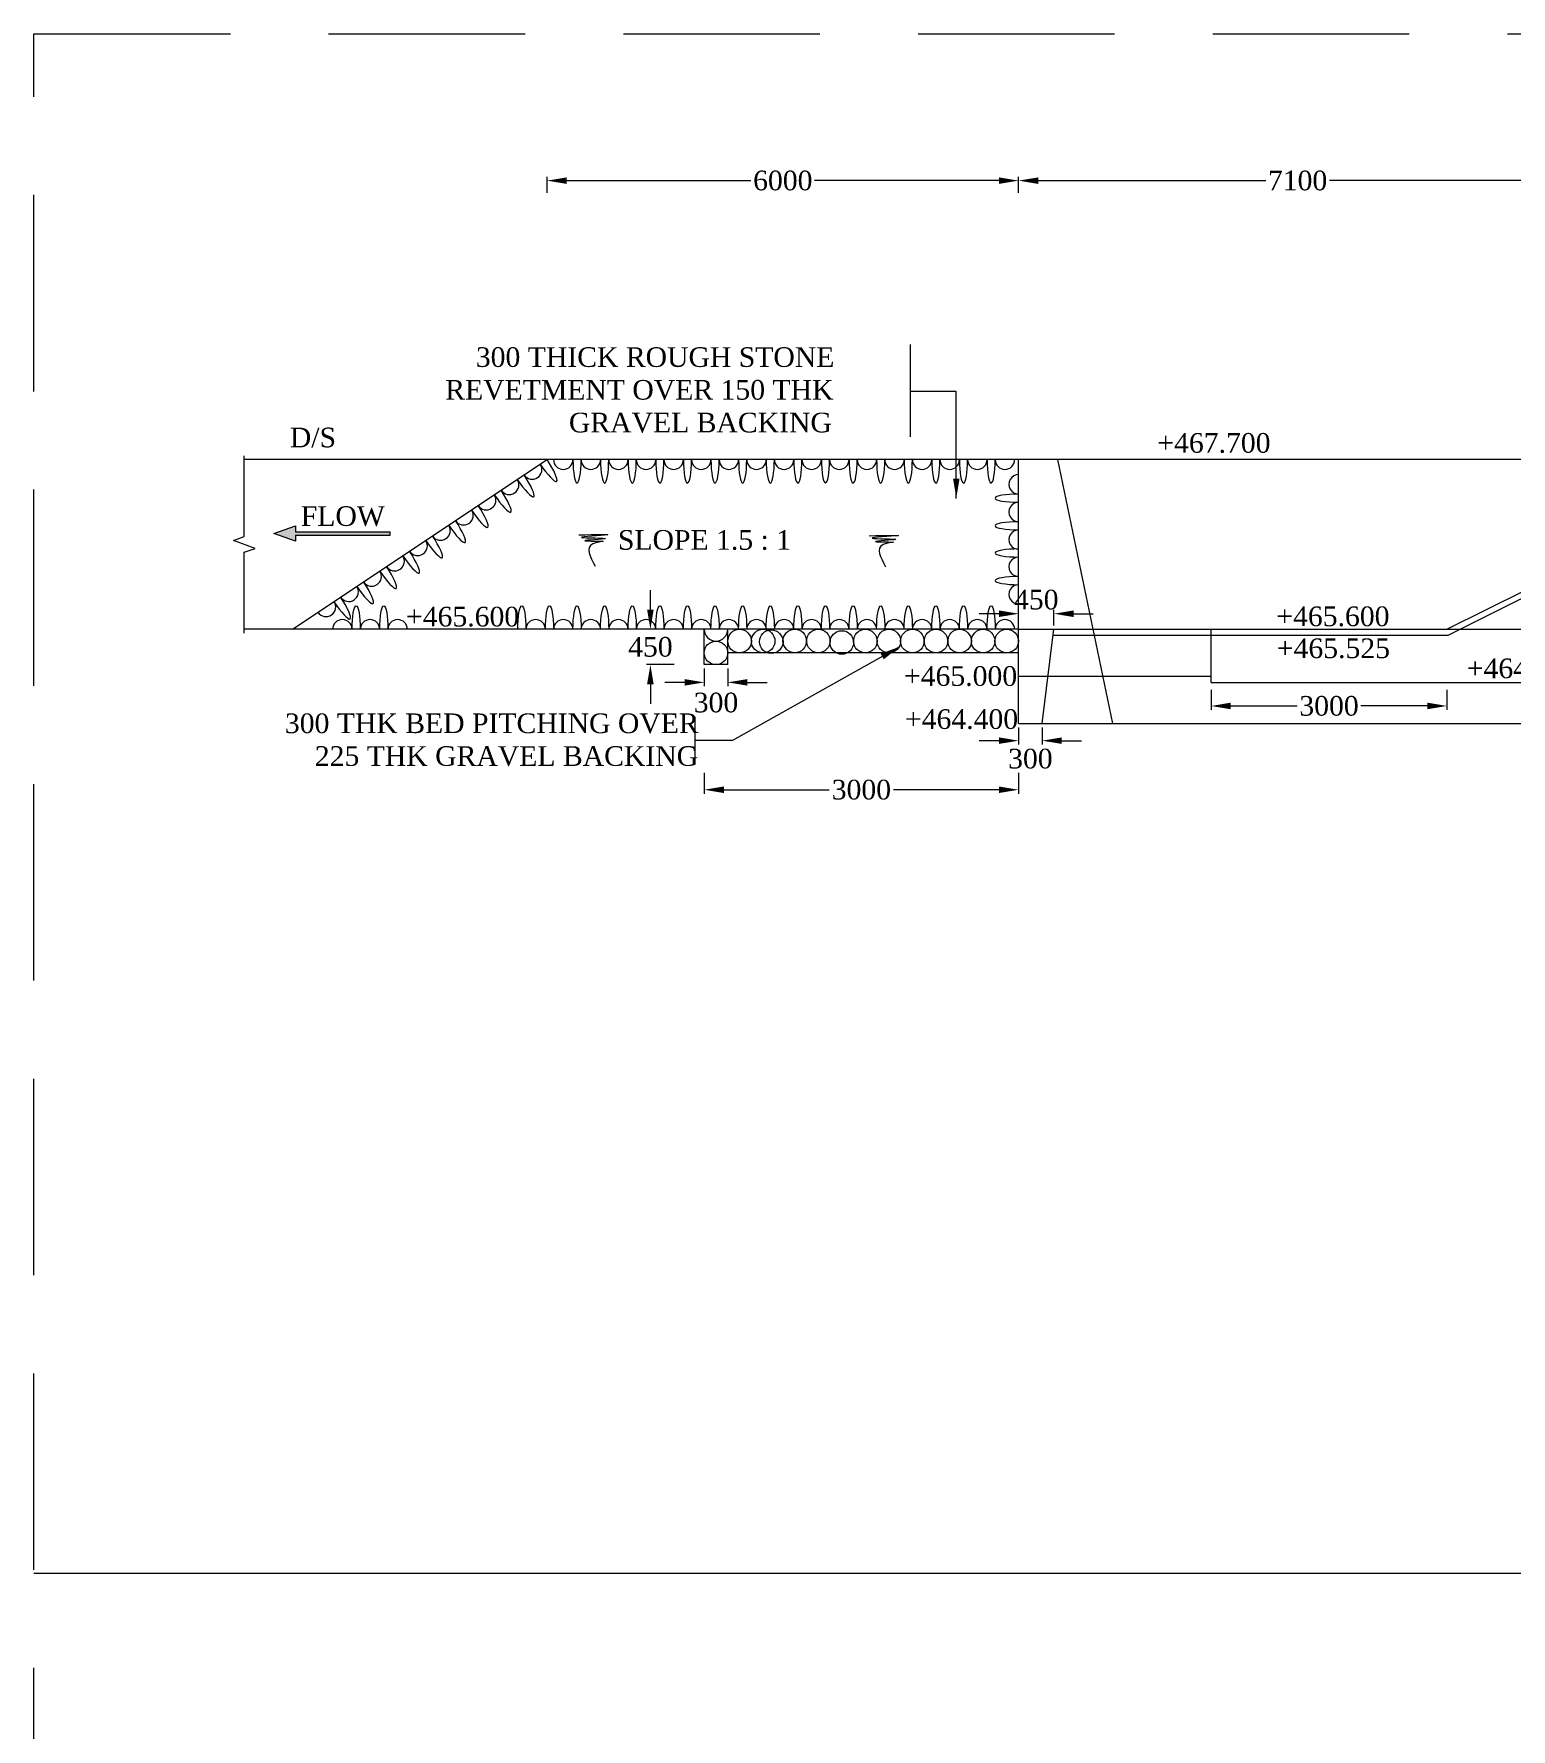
# Model space of a CAD drawing. Header units: metres. Extents: x -2039 to 105989, y -7158 to 44744.
# Drawn here: x -1607 to 17188, y 17064 to 38642 of the extents above; entities that cross this region are included whole.
import ezdxf

# ---------------------------------------------------------------- set-up
doc = ezdxf.new("R2010")
doc.units = ezdxf.units.M
doc.header["$LTSCALE"] = 10000
doc.header["$MEASUREMENT"] = 0
doc.header["$PDMODE"] = 34
doc.linetypes.add('ACAD_ISO03W100', pattern=[30, 12, -18])
doc.linetypes.add('DASHED2', pattern=[0.375, 0.25, -0.125])
doc.layers.get('0').update_dxf_attribs({"lineweight": 15})
for name, color, linetype, lineweight in [('CON HATCH', 8, 'Continuous', 13), ('DIM', 255, 'Continuous', 18), ('ref', 7, 'DASHED2', 15), ('SLOPE', 8, 'Continuous', 5)]:
    doc.layers.add(name, color=color, linetype=linetype, lineweight=lineweight)
doc.styles.add('dim', font='times.ttf')
doc.styles.add('Rs', font='romans.shx')
doc.styles.get("Standard").update_dxf_attribs({"font": 'times.ttf', "height": 250})
doc.styles.add('TIMES', font='times.ttf', dxfattribs={"height": 250})
doc.dimstyles.new('RS-1', dxfattribs={"dimtxt": 2, "dimasz": 2, "dimexe": 1, "dimexo": 1, "dimgap": 1, "dimtad": 1, "dimdec": 0, "dimzin": 0, "dimdsep": 46, "dimtxsty": 'Rs', "dimcen": 0.5, "dimclrd": 256, "dimclre": 256, "dimclrt": 7, "dimadec": 0, "dimazin": 0, "dimtfac": 1, "dimtdec": 0, "dimtofl": 0, "dimtmove": 2, "dimatfit": 3, "dimfxl": 1, "dimtolj": 1, "dimtzin": 0, "dimlwd": 9, "dimlwe": 9, "dimarcsym": 0})
doc.dimstyles.new('SCALE', dxfattribs={"dimtxt": 250, "dimasz": 250, "dimexe": 50, "dimexo": 50, "dimgap": 50, "dimtad": 0, "dimtih": 1, "dimtoh": 1, "dimdec": 0, "dimzin": 0, "dimdsep": 46, "dimtxsty": 'dim', "dimcen": 0.09, "dimaunit": 1, "dimadec": 5, "dimazin": 0, "dimtfac": 1, "dimtdec": 0, "dimtofl": 0, "dimtmove": 0, "dimatfit": 3, "dimfxl": 1, "dimtolj": 1, "dimtzin": 0, "dimlwd": 13, "dimlwe": 9, "dimarcsym": 0})

# ---------------------------------------------------------------- blocks, each defined once
blk = doc.blocks.new('*D84')
at = {"color": 0, "lineweight": 9, "transparency": 16777216}
for p, q in [((13372, 30292), (13372, 30037)), ((16372, 30292), (16372, 30037))]:
    blk.add_line(p, q, dxfattribs=at)
at = {"color": 0, "lineweight": 13, "transparency": 16777216}
for p, q in [((13622, 30087), (14467, 30087)), ((16122, 30087), (15277, 30087))]:
    blk.add_line(p, q, dxfattribs=at)
at = {"color": 0, "transparency": 16777216}
for points in [[(13622, 30129), (13622, 30045), (13372, 30087)], [(16122, 30129), (16122, 30045), (16372, 30087)]]:
    blk.add_solid(points, dxfattribs=at)
at = {"layer": 'Defpoints', "color": 0, "transparency": 16777216}
for p in [(13372, 30342), (16372, 30342), (16372, 30087)]:
    blk.add_point(p, dxfattribs=at)
at = {"color": 0, "transparency": 16777216, "insert": (14872, 30087), "char_height": 250, "attachment_point": 5, "style": 'dim'}
blk.add_mtext('\\A1;3000', dxfattribs=at)
blk = doc.blocks.new('*D85')
at = {"color": 0, "lineweight": 9, "transparency": 16777216}
for p, q in [((10922, 36618), (10922, 36824)), ((18022, 36618), (18022, 36824))]:
    blk.add_line(p, q, dxfattribs=at)
at = {"color": 0, "lineweight": 13, "transparency": 16777216}
for p, q in [((11172, 36774), (14066, 36774)), ((17772, 36774), (14878, 36774))]:
    blk.add_line(p, q, dxfattribs=at)
at = {"color": 0, "transparency": 16777216}
for points in [[(11172, 36815), (11172, 36732), (10922, 36774)], [(17772, 36815), (17772, 36732), (18022, 36774)]]:
    blk.add_solid(points, dxfattribs=at)
at = {"layer": 'Defpoints', "color": 0, "transparency": 16777216}
for p in [(10922, 36774), (10922, 36568), (18022, 36568)]:
    blk.add_point(p, dxfattribs=at)
at = {"color": 0, "transparency": 16777216, "insert": (14472, 36774), "char_height": 250, "attachment_point": 5, "style": 'dim'}
blk.add_mtext('\\A1;7100', dxfattribs=at)
blk = doc.blocks.new('*D86')
at = {"color": 0, "lineweight": 9, "transparency": 16777216}
for p, q in [((10922, 31113), (10922, 31311)), ((11372, 31113), (11372, 31311))]:
    blk.add_line(p, q, dxfattribs=at)
at = {"color": 0, "lineweight": 13, "transparency": 16777216}
for p, q in [((10672, 31261), (10422, 31261)), ((11622, 31261), (11872, 31261))]:
    blk.add_line(p, q, dxfattribs=at)
at = {"color": 0, "transparency": 16777216}
for points in [[(10672, 31303), (10672, 31219), (10922, 31261)], [(11622, 31303), (11622, 31219), (11372, 31261)]]:
    blk.add_solid(points, dxfattribs=at)
at = {"layer": 'Defpoints', "color": 0, "transparency": 16777216}
for p in [(11372, 31261), (10922, 31063), (11372, 31063)]:
    blk.add_point(p, dxfattribs=at)
at = {"color": 0, "transparency": 16777216, "insert": (11147, 31439), "char_height": 250, "attachment_point": 5, "style": 'dim'}
blk.add_mtext('\\A1;450', dxfattribs=at)
blk = doc.blocks.new('*D91')
at = {"color": 0, "lineweight": 9, "transparency": 16777216}
for p, q in [((10922, 29813), (10922, 29595)), ((11222, 29813), (11222, 29595))]:
    blk.add_line(p, q, dxfattribs=at)
at = {"color": 0, "lineweight": 13, "transparency": 16777216}
for p, q in [((10672, 29645), (10422, 29645)), ((11472, 29645), (11722, 29645))]:
    blk.add_line(p, q, dxfattribs=at)
at = {"color": 0, "transparency": 16777216}
for points in [[(10672, 29687), (10672, 29604), (10922, 29645)], [(11472, 29687), (11472, 29604), (11222, 29645)]]:
    blk.add_solid(points, dxfattribs=at)
at = {"layer": 'Defpoints', "color": 0, "transparency": 16777216}
for p in [(10922, 29863), (11222, 29863), (11222, 29645)]:
    blk.add_point(p, dxfattribs=at)
at = {"color": 0, "transparency": 16777216, "insert": (11072, 29415), "char_height": 250, "attachment_point": 5, "style": 'dim'}
blk.add_mtext('\\A1;300', dxfattribs=at)
blk = doc.blocks.new('*D95')
at = {"color": 0, "lineweight": 9, "transparency": 16777216}
for p, q in [((6922, 30563), (6922, 30337)), ((7222, 30563), (7222, 30337))]:
    blk.add_line(p, q, dxfattribs=at)
at = {"color": 0, "lineweight": 13, "transparency": 16777216}
for p, q in [((6672, 30387), (6422, 30387)), ((7472, 30387), (7722, 30387))]:
    blk.add_line(p, q, dxfattribs=at)
at = {"color": 0, "transparency": 16777216}
for points in [[(6672, 30429), (6672, 30346), (6922, 30387)], [(7472, 30429), (7472, 30346), (7222, 30387)]]:
    blk.add_solid(points, dxfattribs=at)
at = {"layer": 'Defpoints', "color": 0, "transparency": 16777216}
for p in [(6922, 30613), (7222, 30613), (7222, 30387)]:
    blk.add_point(p, dxfattribs=at)
at = {"color": 0, "transparency": 16777216, "insert": (7072, 30129), "char_height": 250, "attachment_point": 5, "style": 'dim'}
blk.add_mtext('\\A1;300', dxfattribs=at)
blk = doc.blocks.new('*D96')
at = {"color": 0, "lineweight": 13, "transparency": 16777216}
for p, q in [((6237, 31313), (6237, 31563)), ((6237, 30363), (6237, 30113))]:
    blk.add_line(p, q, dxfattribs=at)
at = {"color": 0, "lineweight": 9, "transparency": 16777216}
for p, q in [((6541, 31063), (6187, 31063)), ((6541, 30613), (6187, 30613))]:
    blk.add_line(p, q, dxfattribs=at)
at = {"color": 0, "transparency": 16777216}
for points in [[(6195, 31313), (6279, 31313), (6237, 31063)], [(6195, 30363), (6279, 30363), (6237, 30613)]]:
    blk.add_solid(points, dxfattribs=at)
at = {"layer": 'Defpoints', "color": 0, "transparency": 16777216}
for p in [(6237, 31063), (6591, 31063), (6591, 30613)]:
    blk.add_point(p, dxfattribs=at)
at = {"color": 0, "transparency": 16777216, "insert": (6237, 30838), "char_height": 250, "attachment_point": 5, "style": 'dim'}
blk.add_mtext('\\A1;450', dxfattribs=at)
blk = doc.blocks.new('*D97')
at = {"color": 0, "lineweight": 9, "transparency": 16777216}
for p, q in [((4922, 36618), (4922, 36824)), ((10922, 36618), (10922, 36824))]:
    blk.add_line(p, q, dxfattribs=at)
at = {"color": 0, "lineweight": 13, "transparency": 16777216}
for p, q in [((5172, 36774), (7517, 36774)), ((10672, 36774), (8326, 36774))]:
    blk.add_line(p, q, dxfattribs=at)
at = {"color": 0, "transparency": 16777216}
for points in [[(5172, 36815), (5172, 36732), (4922, 36774)], [(10672, 36815), (10672, 36732), (10922, 36774)]]:
    blk.add_solid(points, dxfattribs=at)
at = {"layer": 'Defpoints', "color": 0, "transparency": 16777216}
for p in [(4922, 36774), (4922, 36568), (10922, 36568)]:
    blk.add_point(p, dxfattribs=at)
at = {"color": 0, "transparency": 16777216, "insert": (7922, 36774), "char_height": 250, "attachment_point": 5, "style": 'dim'}
blk.add_mtext('\\A1;6000', dxfattribs=at)

msp = doc.modelspace()

# ---------------------------------------------------------------- hatches: boundary and pattern name
at = {"layer": 'CON HATCH', "ltscale": 10000}
msp.add_hatch(color=256, dxfattribs=at).paths.add_polyline_path([(2927.1, 32302.3), (1721.4, 32302.3), (1721.4, 32378.8), (1446.9, 32280.7), (1721.4, 32182.6), (1721.4, 32259.1), (2927.1, 32259.1)])

# ---------------------------------------------------------------- linework, layer by layer
msp.add_line((6808.8, 29347), (6808.8, 29947))
at = {"lineweight": 9}
for p, q in [((6921.8, 29234.6), (6921.8, 28970.4)), ((10921.8, 29234.6), (10921.8, 28970.4))]:
    msp.add_line(p, q, dxfattribs=at)
at = {"lineweight": 13}
for p, q in [((7171.8, 29020.4), (8512.1, 29020.4)), ((10671.8, 29020.4), (9331.5, 29020.4))]:
    msp.add_line(p, q, dxfattribs=at)
for points in [[(7171.8, 29062.1), (7171.8, 28978.7), (6921.8, 29020.4)], [(10671.8, 29062.1), (10671.8, 28978.7), (10921.8, 29020.4)]]:
    msp.add_solid(points)
at = {"layer": 'CON HATCH', "color": 3, "ltscale": 10000}
for p, q in [((4921.8, 33222.7), (1069.7, 33222.7)), ((1681.8, 31062.7), (4921.8, 33222.7)), ((18021.8, 33222.7), (4921.8, 33222.7)), ((10921.8, 29862.7), (10921.8, 33222.7)), ((12121.8, 29862.7), (11421.8, 33222.7)), ((1721.4, 32302.3), (2927.1, 32302.3)), ((1721.4, 32259.1), (2927.1, 32259.1)), ((2927.1, 32259.2), (2927.1, 32302.3)), ((16371.8, 31062.7), (17371.8, 31562.7)), ((16389.5, 30987.7), (17389.5, 31487.7)), ((1681.8, 31062.7), (1069.7, 31062.7)), ((10921.8, 31062.7), (1681.8, 31062.7)), ((6921.8, 30612.7), (6921.8, 31062.7)), ((7221.8, 30612.7), (7221.8, 31062.7)), ((10921.8, 31062.7), (16371.8, 31062.7)), ((11221.8, 29862.7), (11371.8, 31062.7)), ((11371.8, 30987.7), (16389.5, 30987.7)), ((13371.8, 30387.7), (13371.8, 31062.7)), ((16371.8, 31062.7), (18021.8, 31062.7)), ((10921.8, 30762.7), (7221.8, 30762.7)), ((7221.8, 30612.7), (6921.8, 30612.7)), ((13371.8, 30462.7), (10921.8, 30462.7)), ((13371.8, 30387.7), (18021.8, 30387.7)), ((10921.8, 29862.7), (23271.8, 29862.7)), ((10921.8, 29862.7), (11221.8, 29862.7)), ((13371.8, 29862.7), (18021.8, 29862.7))]:
    msp.add_line(p, q, dxfattribs=at)
for points in [[(1446.9, 32280.7), (1721.4, 32378.8)], [(1721.4, 32378.8), (1721.4, 32302.3)], [(1721.4, 32182.6), (1446.9, 32280.7)], [(1721.4, 32259.1), (1721.4, 32182.6)]]:
    msp.add_lwpolyline(points, dxfattribs=at)
at = {"layer": 'DIM', "color": 7}
msp.add_line((9541.8, 34687.2), (9541.8, 33513), dxfattribs=at)
at = {"layer": 'ref'}
msp.add_lwpolyline([(-1606.9, 38641.5), (104990.1, 38641.5), (104990.1, -7158.5), (-1606.9, -7158.5)], close=True, dxfattribs=at)
at = {"layer": 'SLOPE'}
msp.add_line((86591, 19043.3), (-1606.9, 19043.3), dxfattribs=at)
msp.add_lwpolyline([(1069.7, 31012.7), (1069.7, 32042.7), (1207.1, 32092.7), (932.3, 32192.7), (1069.7, 32242.7), (1069.7, 33272.7)], dxfattribs=at)
for centre, radius in [((7071.8, 30762.7), 150), ((7371.7, 30912.7), 149.9), ((7671.6, 30912.7), 149.9), ((7774.6, 30905), 149.9), ((8074.2, 30914.9), 149.9), ((8374, 30914.7), 149.9), ((8672.6, 30895.2), 149.9), ((8971.5, 30912.7), 149.9), ((9271.3, 30912.7), 149.9), ((9571.2, 30912.7), 149.9), ((9871, 30912.7), 149.9), ((10170.9, 30912.7), 149.9), ((10470.8, 30912.7), 149.9), ((10770.6, 30912.7), 149.9)]:
    msp.add_circle(centre, radius, dxfattribs=at)
for centre, radius, start, end in [((4732.6, 33096.5), 123.8, 213.68856, 33.68856), ((5128.2, 33222.8), 123.8, 180, 0), ((5479.4, 33222.8), 123.8, 180, 0), ((5830.7, 33222.8), 123.8, 180, 0), ((6181.9, 33222.7), 123.8, 180, 0), ((6533.2, 33222.7), 123.8, 180, 0), ((6884.4, 33222.7), 123.8, 180, 0), ((7235.7, 33222.7), 123.8, 180, 0), ((7586.9, 33222.7), 123.8, 180, 0), ((7938.2, 33222.7), 123.8, 180, 0), ((8289.4, 33222.7), 123.8, 180, 0), ((8640.7, 33222.7), 123.8, 180, 0), ((8991.9, 33222.7), 123.8, 180, 0), ((9343.2, 33222.7), 123.8, 180, 0), ((9694.4, 33222.7), 123.8, 180, 0), ((10045.7, 33222.7), 123.8, 180, 0), ((10396.9, 33222.7), 123.8, 180, 0), ((10748.2, 33222.7), 123.8, 180, 0), ((10921.8, 32907.4), 123.8, 89.99858, 269.99858), ((4440.3, 32901.7), 123.8, 213.68856, 33.68856), ((3859.7, 32514.6), 123.8, 213.68856, 33.68856), ((4148.1, 32706.9), 123.8, 213.68856, 33.68856), ((10921.8, 32556.1), 123.8, 89.99858, 269.99858), ((3567.5, 32319.8), 123.8, 213.68856, 33.68856), ((3275.2, 32124.9), 123.8, 213.68856, 33.68856), ((10921.8, 32204.9), 123.8, 89.99858, 269.99858), ((2983, 31930.1), 123.8, 213.68856, 33.68856), ((10921.8, 31858.3), 123.8, 89.99858, 269.99858), ((2690.7, 31735.3), 123.8, 213.68856, 33.68856), ((2398.4, 31540.4), 123.8, 213.68856, 33.68856), ((10921.8, 31507.1), 123.8, 89.99858, 269.99858), ((2110.1, 31348.2), 123.8, 213.68856, 33.68856), ((2318.2, 31062.7), 123.8, 0, 180), ((2669.4, 31062.7), 123.8, 0, 180), ((3020.7, 31062.7), 123.8, 0, 180), ((4776.9, 31062.7), 123.8, 0, 180), ((5128.2, 31062.7), 123.8, 0, 180), ((5479.4, 31062.7), 123.8, 0, 180), ((5830.7, 31062.7), 123.8, 0, 180), ((6181.9, 31062.7), 123.8, 0, 180), ((6533.2, 31062.7), 123.8, 0, 180), ((6884.4, 31062.7), 123.8, 0, 180), ((7235.7, 31062.7), 123.8, 0, 180), ((7586.9, 31062.7), 123.8, 0, 180), ((7938.2, 31062.7), 123.8, 0, 180), ((8289.4, 31062.7), 123.8, 0, 180), ((8640.7, 31062.7), 123.8, 0, 180), ((8991.9, 31062.7), 123.8, 0, 180), ((9343.2, 31062.7), 123.8, 0, 180), ((9694.4, 31062.7), 123.8, 0, 180), ((10045.7, 31062.7), 123.8, 0, 180), ((10396.9, 31062.7), 123.8, 0, 180), ((10748.2, 31062.7), 123.8, 0, 180), ((7071.8, 31062.7), 150, 180, 0)]:
    msp.add_arc(centre, radius, start, end, dxfattribs=at)
for centre, major_axis in [((4586.5, 32999.1), (165.7, -248.5)), ((4878.7, 33194), (165.7, -248.5)), ((5303.8, 33222.8), (0, -298.7)), ((5655, 33222.8), (0, -298.7)), ((6006.3, 33222.7), (0, -298.7)), ((6357.5, 33222.7), (0, -298.7)), ((6708.8, 33222.7), (0, -298.7)), ((7060, 33222.7), (0, -298.7)), ((7411.3, 33222.7), (0, -298.7)), ((7762.5, 33222.7), (0, -298.7)), ((8113.8, 33222.7), (0, -298.7)), ((8465, 33222.7), (0, -298.7)), ((8816.3, 33222.7), (0, -298.7)), ((9167.5, 33222.7), (0, -298.7)), ((9518.8, 33222.7), (0, -298.7)), ((9870, 33222.7), (0, -298.7)), ((10221.3, 33222.7), (0, -298.7)), ((10572.5, 33222.7), (0, -298.7)), ((4294.2, 32804.3), (165.7, -248.5)), ((4002, 32609.5), (165.7, -248.5)), ((10921.8, 32731.8), (-298.7, 0)), ((3713.6, 32417.2), (165.7, -248.5)), ((10921.8, 32380.5), (-298.7, 0)), ((3421.4, 32222.4), (165.7, -248.5)), ((3129.1, 32027.5), (165.7, -248.5)), ((10921.8, 32034), (-298.7, 0)), ((2836.8, 31832.7), (165.7, -248.5)), ((10921.8, 31682.7), (-298.7, 0)), ((2544.6, 31637.8), (165.7, -248.5)), ((2252.3, 31443), (165.7, -248.5))]:
    msp.add_ellipse(centre, major_axis=major_axis, ratio=0.1733642, start_param=4.712389, end_param=7.8539816, dxfattribs=at)
at = {"layer": 'SLOPE', "extrusion": (0, 0, -1)}
for centre in [(2493.8, 31062.7), (2845, 31062.7), (4601.3, 31062.7), (4952.5, 31062.7), (5303.8, 31062.7), (5655, 31062.7), (6006.3, 31062.7), (6357.5, 31062.7), (6708.8, 31062.7), (7060, 31062.7), (7411.3, 31062.7), (7762.5, 31062.7), (8113.8, 31062.7), (8465, 31062.7), (8816.3, 31062.7), (9167.5, 31062.7), (9518.8, 31062.7), (9870, 31062.7), (10221.3, 31062.7), (10572.5, 31062.7)]:
    msp.add_ellipse(centre, major_axis=(0, 298.7), ratio=0.1733642, start_param=4.712389, end_param=7.8539816, dxfattribs=at)
at = {"layer": 'SLOPE'}
for points in [[(5326, 32264.7), (5684.8, 32264.7), (5362.5, 32233.1), (5666.4, 32216.9), (5403.7, 32190), (5634.9, 32181.1), (5502.8, 32151.9), (5534.4, 31867.3)], [(9021.7, 32254.1), (9380.5, 32254.1), (9058.1, 32222.5), (9362, 32206.3), (9099.4, 32179.5), (9330.5, 32170.5), (9198.4, 32141.4), (9230.1, 31856.8)]]:
    msp.add_spline(points, degree=3, dxfattribs=at)

# ---------------------------------------------------------------- texts
at = {"linetype": 'ACAD_ISO03W100', "lineweight": 100}
for s, p in [('D/S', (1649.6, 33379.5)), ('+467.700', (12687.6, 33310.5))]:
    msp.add_text(s, height=250, dxfattribs=at).set_placement(p)
at = {"style": 'TIMES'}
msp.add_text('SLOPE 1.5 : 1', height=250, dxfattribs=at).set_placement((5824, 32075.7))
for p in [(3127.6, 31099.2), (14201.4, 31103.2)]:
    msp.add_text('+465.600', height=250).set_placement(p)
at = {"insert": (3227.5, 34652.9), "char_height": 250, "width": 5225.331, "attachment_point": 1}
msp.add_mtext('\\pi788.42;300 THICK ROUGH STONE \\P\\pi399.45;REVETMENT OVER 150 THK \\P\\pi1972.6;GRAVEL BACKING ', dxfattribs=at)
at = {"ltscale": 10000, "char_height": 250, "attachment_point": 1}
for s, insert, width in [('FLOW', (1789, 32629), 1127.387), ('+465.525', (14207.9, 30946.4), 1481.762), ('+464.925', (16624.8, 30690.7), 1481.762), ('+465.000', (9463.7, 30593.2), 1481.762), ('\\pi246.02;300 THK BED PITCHING OVER \\P\\pi626.87;225 THK GRAVEL BACKING', (1340.3, 29991.5), 5381.56), ('+464.400', (9476, 30045), 1481.762)]:
    msp.add_mtext(s, dxfattribs=dict(at, insert=insert, width=width))
at = {"insert": (8921.8, 29020.4), "char_height": 250, "attachment_point": 5, "style": 'dim'}
msp.add_mtext('\\A1;3000', dxfattribs=at)

# ---------------------------------------------------------------- dimensions: what is measured, and where the dimension line sits
for p1, p2, distance, picture, middle in [((10921.8, 36568.4), (4921.8, 36568.4), -205.2, '*D97', (7921.8, 36773.7)), ((18021.8, 36568.4), (10921.8, 36568.4), -205.2, '*D85', (14471.8, 36773.7)), ((6591.4, 30612.7), (6591.4, 31062.7), 354.5, '*D96', (6236.9, 30837.7)), ((13371.8, 30341.6), (16371.8, 30341.6), -254.6, '*D84', (14871.8, 30087))]:
    dim = msp.add_aligned_dim(p1=p1, p2=p2, distance=distance, dimstyle='SCALE', override={"dimtmove": 2})
    dim.commit()
    dim.dimension.update_dxf_attribs({"geometry": picture, "text_midpoint": middle})
for base, p1, p2, picture, middle in [((11371.8, 31260.9), (10921.8, 31062.7), (11371.8, 31062.7), '*D86', (11146.8, 31438.8)), ((7221.8, 30387.4), (6921.8, 30612.7), (7221.8, 30612.7), '*D95', (7071.8, 30128.9)), ((11221.8, 29645.3), (10921.8, 29862.7), (11221.8, 29862.7), '*D91', (11071.8, 29414.7))]:
    dim = msp.add_linear_dim(base=base, p1=p1, p2=p2, angle=0, dimstyle='SCALE', override={"dimtmove": 2})
    dim.commit()
    dim.dimension.update_dxf_attribs({"geometry": picture, "text_midpoint": middle, "dimtype": 161})

# ---------------------------------------------------------------- leaders
msp.add_leader([(9404.8, 30839), (7281, 29647), (6808.8, 29647)], dimstyle='SCALE', override={"dimtmove": 2})
at = {"layer": 'DIM'}
msp.add_leader([(10129.4, 32729.3), (10129.4, 34089.5), (9541.8, 34089.5)], dimstyle='RS-1', override={"dimasz": 250, "dimfxl": 2, "dimfxlon": 1, "dimarcsym": 1}, dxfattribs=at)

doc.saveas('drawing.dxf')
